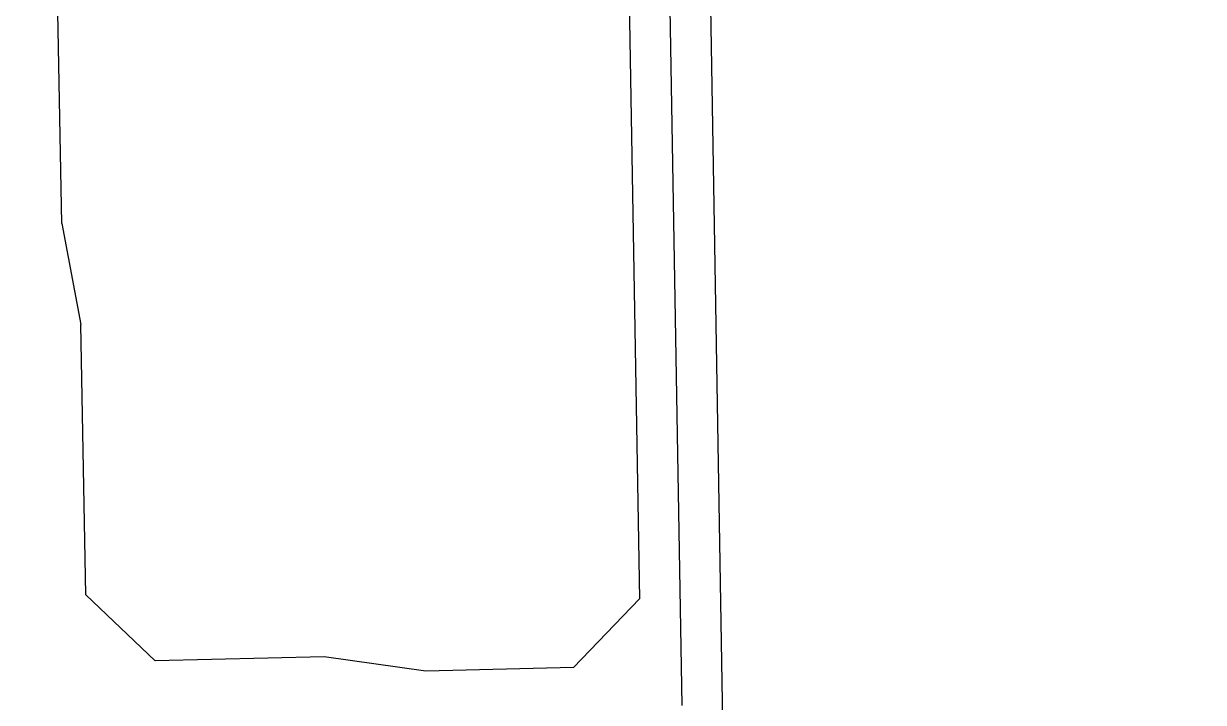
# Model space of a CAD drawing. Extents: x 529262 to 576451, y 2694391 to 2717535.
# Drawn here: x 566432.1 to 566781.2, y 2709082.1 to 2709283 of the extents above; entities that cross this region are included whole.
import ezdxf
from ezdxf.xclip import XClip

# ---------------------------------------------------------------- set-up
doc = ezdxf.new("R2010")
doc.units = 0
doc.header["$XCLIPFRAME"] = 0
for name, color, linetype in [('PP-COM', 7, 'Continuous'), ('RD-中线', 40, 'Continuous'), ('RD-红线', 7, 'Continuous')]:
    doc.layers.add(name, color=color, linetype=linetype)

# ---------------------------------------------------------------- blocks, each defined once
blk = doc.blocks.new('A$C19FD0107')
at = {"layer": 'RD-中线', "color": 8, "linetype": 'Continuous', "flags": 128}
blk.add_lwpolyline([(-4376.62, 15011.45), (-4371.14, 14690.58)], dxfattribs=at)
for points in [[(-4490.73, 14139.44, 0), (-4490.29, 14139.42)], [(-3818.25, 14086.17, 0), (-3817.74, 14086.17)]]:
    blk.add_lwpolyline(points, format="xyb", dxfattribs=at)
at = {"layer": 'RD-红线', "color": 8, "linetype": 'Continuous', "flags": 128}
for points in [[(-4364.07, 14979.7), (-4357.86, 14615.3)], [(-4388.06, 14978.75), (-4383.68, 14722.13)], [(-4554.55, 14833.18), (-4557.26, 14973.83)], [(-4476.96, 14704.99), (-4526.94, 14703.76)], [(-4446.84, 14700.73), (-4476.96, 14704.99)], [(-4403.19, 14701.8), (-4446.84, 14700.73)]]:
    blk.add_lwpolyline(points, dxfattribs=at)
at = {"layer": 'RD-红线', "color": 8}
for points in [[(-4554.55, 14833.18), (-4548.97, 14803.28)], [(-4547.43, 14723.3), (-4548.97, 14803.28)]]:
    blk.add_lwpolyline(points, dxfattribs=at)
for points in [[(-4547.43, 14723.3), (-4526.94, 14703.76, 0.414684)], [(-4403.19, 14701.8), (-4383.68, 14722.13, 0.412026)]]:
    blk.add_lwpolyline(points, format="xyb", dxfattribs=at)

msp = doc.modelspace()

# ---------------------------------------------------------------- block references
at = {"layer": 'PP-COM'}
ref = msp.add_blockref('A$C19FD0107', (570997.993, 2694390.603), dxfattribs=at)
XClip(ref).set_block_clipping_path([(-9366.4383134884, 14428.6043910822), (-3328.4480743363, 17452.7484863754)])

doc.saveas('drawing.dxf')
